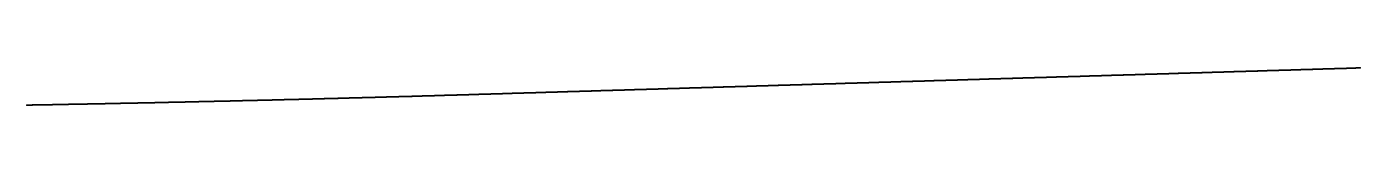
# Model space of a CAD drawing. Header units: metres. Extents: x 0 to 360, y -1 to 0.
# Drawn here: x 337.5 to 359.99, y -0.63 to 0 of the extents above; entities that cross this region are included whole.
import ezdxf

# ---------------------------------------------------------------- set-up
doc = ezdxf.new("R2010")
doc.units = ezdxf.units.M

msp = doc.modelspace()

# ---------------------------------------------------------------- linework, layer by layer
for p in [(352.527, -0.225), (352.537, -0.225), (352.547, -0.224), (352.556, -0.224), (352.566, -0.224), (352.576, -0.223), (352.586, -0.223), (352.596, -0.223), (352.606, -0.222), (352.616, -0.222), (352.626, -0.222), (352.636, -0.222), (352.646, -0.221), (352.656, -0.221), (352.666, -0.221), (352.676, -0.22), (352.686, -0.22), (352.696, -0.22), (352.706, -0.219), (352.716, -0.219), (352.726, -0.219), (352.736, -0.219), (352.746, -0.218), (352.756, -0.218), (352.766, -0.218), (352.776, -0.217), (352.786, -0.217), (352.796, -0.217), (352.806, -0.216), (352.816, -0.216), (352.826, -0.216), (352.836, -0.216), (352.846, -0.215), (352.856, -0.215), (352.866, -0.215), (352.876, -0.214), (352.886, -0.214), (352.896, -0.214), (352.906, -0.213), (352.916, -0.213), (352.926, -0.213), (352.936, -0.213), (352.946, -0.212), (352.956, -0.212), (352.966, -0.212), (352.976, -0.211), (352.986, -0.211), (352.996, -0.211), (353.005, -0.21), (353.015, -0.21), (353.025, -0.21), (353.035, -0.21), (353.045, -0.209), (353.055, -0.209), (353.065, -0.209), (353.075, -0.208), (353.085, -0.208), (353.095, -0.208), (353.105, -0.207), (353.115, -0.207), (353.125, -0.207), (353.135, -0.207), (353.145, -0.206), (353.155, -0.206), (353.165, -0.206), (353.175, -0.205), (353.185, -0.205), (353.195, -0.205), (353.205, -0.204), (353.215, -0.204), (353.225, -0.204), (353.235, -0.204), (353.245, -0.203), (353.255, -0.203), (353.265, -0.203), (353.275, -0.202), (353.285, -0.202), (353.295, -0.202), (353.305, -0.201), (353.315, -0.201), (353.325, -0.201), (353.335, -0.201), (353.345, -0.2), (353.355, -0.2), (353.365, -0.2), (353.375, -0.199), (353.385, -0.199), (353.395, -0.199), (353.405, -0.198), (353.415, -0.198), (353.425, -0.198), (353.435, -0.198), (353.445, -0.197), (353.455, -0.197), (353.464, -0.197), (353.474, -0.196), (353.484, -0.196), (353.494, -0.196), (353.504, -0.195), (353.514, -0.195), (353.524, -0.195), (353.534, -0.194), (353.544, -0.194), (353.554, -0.194), (353.564, -0.194), (353.574, -0.193), (353.584, -0.193), (353.594, -0.193), (353.604, -0.192), (353.614, -0.192), (353.624, -0.192), (353.634, -0.191), (353.644, -0.191), (353.654, -0.191), (353.664, -0.191), (353.674, -0.19), (353.684, -0.19), (353.694, -0.19), (353.704, -0.189), (353.714, -0.189), (353.724, -0.189), (353.734, -0.188), (353.744, -0.188), (353.754, -0.188), (353.764, -0.188), (353.774, -0.187), (353.784, -0.187), (353.794, -0.187), (353.804, -0.186), (353.814, -0.186), (353.824, -0.186), (353.834, -0.185), (353.844, -0.185), (353.854, -0.185), (353.864, -0.185), (353.874, -0.184), (353.884, -0.184), (353.894, -0.184), (353.904, -0.183), (353.913, -0.183), (353.923, -0.183), (353.933, -0.182), (353.943, -0.182), (353.953, -0.182), (353.963, -0.182), (353.973, -0.181), (353.983, -0.181), (353.993, -0.181), (354.003, -0.18), (354.013, -0.18), (354.023, -0.18), (354.033, -0.179), (354.043, -0.179), (354.053, -0.179), (354.063, -0.179), (354.073, -0.178), (354.083, -0.178), (354.093, -0.178), (354.103, -0.177), (354.113, -0.177), (354.123, -0.177), (354.133, -0.176), (354.143, -0.176), (354.153, -0.176), (354.163, -0.176), (354.173, -0.175), (354.183, -0.175), (354.193, -0.175), (354.203, -0.174), (354.213, -0.174), (354.223, -0.174), (354.233, -0.173), (354.243, -0.173), (354.253, -0.173), (354.263, -0.173), (354.273, -0.172), (354.283, -0.172), (354.293, -0.172), (354.303, -0.171), (354.313, -0.171), (354.323, -0.171), (354.333, -0.17), (354.343, -0.17), (354.353, -0.17), (354.362, -0.17), (354.372, -0.169), (354.382, -0.169), (354.392, -0.169), (354.402, -0.168), (354.412, -0.168), (354.422, -0.168), (354.432, -0.167), (354.442, -0.167), (354.452, -0.167), (354.462, -0.167), (354.472, -0.166), (354.482, -0.166), (354.492, -0.166), (354.502, -0.165), (354.512, -0.165), (354.522, -0.165), (354.532, -0.164), (354.542, -0.164), (354.552, -0.164), (354.562, -0.164), (354.572, -0.163), (354.582, -0.163), (354.592, -0.163), (354.602, -0.162), (354.612, -0.162), (354.622, -0.162), (354.632, -0.161), (354.642, -0.161), (354.652, -0.161), (354.662, -0.161), (354.672, -0.16), (354.682, -0.16), (354.692, -0.16), (354.702, -0.159), (354.712, -0.159), (354.722, -0.159), (354.732, -0.158), (354.742, -0.158), (354.752, -0.158), (354.762, -0.158), (354.772, -0.157), (354.782, -0.157), (354.792, -0.157), (354.802, -0.156), (354.811, -0.156), (354.821, -0.156), (354.831, -0.155), (354.841, -0.155), (354.851, -0.155), (354.861, -0.155), (354.871, -0.154), (354.881, -0.154), (354.891, -0.154), (354.901, -0.153), (354.911, -0.153), (354.921, -0.153), (354.931, -0.152), (354.941, -0.152), (354.951, -0.152), (354.961, -0.152), (354.971, -0.151), (354.981, -0.151), (354.991, -0.151), (355.001, -0.15), (355.011, -0.15), (355.021, -0.15), (355.031, -0.149), (355.041, -0.149), (355.051, -0.149), (355.061, -0.149), (355.071, -0.148), (355.081, -0.148), (355.091, -0.148), (355.101, -0.147), (355.111, -0.147), (355.121, -0.147), (355.131, -0.146), (355.141, -0.146), (355.151, -0.146), (355.161, -0.146), (355.171, -0.145), (355.181, -0.145), (355.191, -0.145), (355.201, -0.144), (355.211, -0.144), (355.221, -0.144), (355.231, -0.143), (355.241, -0.143), (355.251, -0.143), (355.261, -0.143), (355.27, -0.142), (355.28, -0.142), (355.29, -0.142), (355.3, -0.141), (355.31, -0.141), (355.32, -0.141), (355.33, -0.14), (355.34, -0.14), (355.35, -0.14), (355.36, -0.14), (355.37, -0.139), (355.38, -0.139), (355.39, -0.139), (355.4, -0.138), (355.41, -0.138), (355.42, -0.138), (355.43, -0.137), (355.44, -0.137), (355.45, -0.137), (355.46, -0.137), (355.47, -0.136), (355.48, -0.136), (355.49, -0.136), (355.5, -0.135), (355.51, -0.135), (355.52, -0.135), (355.53, -0.134), (355.54, -0.134), (355.55, -0.134), (355.56, -0.134), (355.57, -0.133), (355.58, -0.133), (355.59, -0.133), (355.6, -0.132), (355.61, -0.132), (355.62, -0.132), (355.63, -0.131), (355.64, -0.131), (355.65, -0.131), (355.66, -0.131), (355.67, -0.13), (355.68, -0.13), (355.69, -0.13), (355.7, -0.129), (355.71, -0.129), (355.719, -0.129), (355.729, -0.128), (355.739, -0.128), (355.749, -0.128), (355.759, -0.128), (355.769, -0.127), (355.779, -0.127), (355.789, -0.127), (355.799, -0.126), (355.809, -0.126), (355.819, -0.126), (355.829, -0.125), (355.839, -0.125), (355.849, -0.125), (355.859, -0.125), (355.869, -0.124), (355.879, -0.124), (355.889, -0.124), (355.899, -0.123), (355.909, -0.123), (355.919, -0.123), (355.929, -0.122), (355.939, -0.122), (355.949, -0.122), (355.959, -0.122), (355.969, -0.121), (355.979, -0.121), (355.989, -0.121), (355.999, -0.12), (356.009, -0.12), (356.019, -0.12), (356.029, -0.119), (356.039, -0.119), (356.049, -0.119), (356.059, -0.119), (356.069, -0.118), (356.079, -0.118), (356.089, -0.118), (356.099, -0.117), (356.109, -0.117), (356.119, -0.117), (356.129, -0.116), (356.139, -0.116), (356.149, -0.116), (356.159, -0.116), (356.168, -0.115), (356.178, -0.115), (356.188, -0.115), (356.198, -0.114), (356.208, -0.114), (356.218, -0.114), (356.228, -0.113), (356.238, -0.113), (356.248, -0.113), (356.258, -0.113), (356.268, -0.112), (356.278, -0.112), (356.288, -0.112), (356.298, -0.111), (356.308, -0.111), (356.318, -0.111), (356.328, -0.11), (356.338, -0.11), (356.348, -0.11), (356.358, -0.11), (356.368, -0.109), (356.378, -0.109), (356.388, -0.109), (356.398, -0.108), (356.408, -0.108), (356.418, -0.108), (356.428, -0.107), (356.438, -0.107), (356.448, -0.107), (356.458, -0.107), (356.468, -0.106), (356.478, -0.106), (356.488, -0.106), (356.498, -0.105), (356.508, -0.105), (356.518, -0.105), (356.528, -0.104), (356.538, -0.104), (356.548, -0.104), (356.558, -0.104), (356.568, -0.103), (356.578, -0.103), (356.588, -0.103), (356.598, -0.102), (356.608, -0.102), (356.617, -0.102), (356.627, -0.101), (356.637, -0.101), (356.647, -0.101), (356.657, -0.101), (356.667, -0.1), (356.677, -0.1), (356.687, -0.1), (356.697, -0.099), (356.707, -0.099), (356.717, -0.099), (356.727, -0.098), (356.737, -0.098), (356.747, -0.098), (356.757, -0.098), (356.767, -0.097), (356.777, -0.097), (356.787, -0.097), (356.797, -0.096), (356.807, -0.096), (356.817, -0.096), (356.827, -0.095), (356.837, -0.095), (356.847, -0.095), (356.857, -0.095), (356.867, -0.094), (356.877, -0.094), (356.887, -0.094), (356.897, -0.093), (356.907, -0.093), (356.917, -0.093), (356.927, -0.092), (356.937, -0.092), (356.947, -0.092), (356.957, -0.092), (356.967, -0.091), (356.977, -0.091), (356.987, -0.091), (356.997, -0.09), (357.007, -0.09), (357.017, -0.09), (357.027, -0.089), (357.037, -0.089), (357.047, -0.089), (357.057, -0.089), (357.067, -0.088), (357.076, -0.088), (357.086, -0.088), (357.096, -0.087), (357.106, -0.087), (357.116, -0.087), (357.126, -0.086), (357.136, -0.086), (357.146, -0.086), (357.156, -0.086), (357.166, -0.085), (357.176, -0.085), (357.186, -0.085), (357.196, -0.084), (357.206, -0.084), (357.216, -0.084), (357.226, -0.083), (357.236, -0.083), (357.246, -0.083), (357.256, -0.083), (357.266, -0.082), (357.276, -0.082), (357.286, -0.082), (357.296, -0.081), (357.306, -0.081), (357.316, -0.081), (357.326, -0.08), (357.336, -0.08), (357.346, -0.08), (357.356, -0.08), (357.366, -0.079), (357.376, -0.079), (357.386, -0.079), (357.396, -0.078), (357.406, -0.078), (357.416, -0.078), (357.426, -0.077), (357.436, -0.077), (357.446, -0.077), (357.456, -0.077), (357.466, -0.076), (357.476, -0.076), (357.486, -0.076), (357.496, -0.075), (357.506, -0.075), (357.516, -0.075), (357.525, -0.074), (357.535, -0.074), (357.545, -0.074), (357.555, -0.074), (357.565, -0.073), (357.575, -0.073), (357.585, -0.073), (357.595, -0.072), (357.605, -0.072), (357.615, -0.072), (357.625, -0.071), (357.635, -0.071), (357.645, -0.071), (357.655, -0.071), (357.665, -0.07), (357.675, -0.07), (357.685, -0.07), (357.695, -0.069), (357.705, -0.069), (357.715, -0.069), (357.725, -0.068), (357.735, -0.068), (357.745, -0.068), (357.755, -0.068), (357.765, -0.067), (357.775, -0.067), (357.785, -0.067), (357.795, -0.066), (357.805, -0.066), (357.815, -0.066), (357.825, -0.065), (357.835, -0.065), (357.845, -0.065), (357.855, -0.065), (357.865, -0.064), (357.875, -0.064), (357.885, -0.064), (357.895, -0.063), (357.905, -0.063), (357.915, -0.063), (357.925, -0.062), (357.935, -0.062), (357.945, -0.062), (357.955, -0.062), (357.965, -0.061), (357.974, -0.061), (357.984, -0.061), (357.994, -0.06), (358.004, -0.06), (358.014, -0.06), (358.024, -0.059), (358.034, -0.059), (358.044, -0.059), (358.054, -0.059), (358.064, -0.058), (358.074, -0.058), (358.084, -0.058), (358.094, -0.057), (358.104, -0.057), (358.114, -0.057), (358.124, -0.056), (358.134, -0.056), (358.144, -0.056), (358.154, -0.056), (358.164, -0.055), (358.174, -0.055), (358.184, -0.055), (358.194, -0.054), (358.204, -0.054), (358.214, -0.054), (358.224, -0.053), (358.234, -0.053), (358.244, -0.053), (358.254, -0.053), (358.264, -0.052), (358.274, -0.052), (358.284, -0.052), (358.294, -0.051), (358.304, -0.051), (358.314, -0.051), (358.324, -0.05), (358.334, -0.05), (358.344, -0.05), (358.354, -0.05), (358.364, -0.049), (358.374, -0.049), (358.384, -0.049), (358.394, -0.048), (358.404, -0.048), (358.414, -0.048), (358.423, -0.047), (358.433, -0.047), (358.443, -0.047), (358.453, -0.047), (358.463, -0.046), (358.473, -0.046), (358.483, -0.046), (358.493, -0.045), (358.503, -0.045), (358.513, -0.045), (358.523, -0.044), (358.533, -0.044), (358.543, -0.044), (358.553, -0.044), (358.563, -0.043), (358.573, -0.043), (358.583, -0.043), (358.593, -0.042), (358.603, -0.042), (358.613, -0.042), (358.623, -0.041), (358.633, -0.041), (358.643, -0.041), (358.653, -0.041), (358.663, -0.04), (358.673, -0.04), (358.683, -0.04), (358.693, -0.039), (358.703, -0.039), (358.713, -0.039), (358.723, -0.038), (358.733, -0.038), (358.743, -0.038), (358.753, -0.038), (358.763, -0.037), (358.773, -0.037), (358.783, -0.037), (358.793, -0.036), (358.803, -0.036), (358.813, -0.036), (358.823, -0.035), (358.833, -0.035), (358.843, -0.035), (358.853, -0.035), (358.863, -0.034), (358.872, -0.034), (358.882, -0.034), (358.892, -0.033), (358.902, -0.033), (358.912, -0.033), (358.922, -0.032), (358.932, -0.032), (358.942, -0.032), (358.952, -0.032), (358.962, -0.031), (358.972, -0.031), (358.982, -0.031), (358.992, -0.03), (359.002, -0.03), (359.012, -0.03), (359.022, -0.029), (359.032, -0.029), (359.042, -0.029), (359.052, -0.029), (359.062, -0.028), (359.072, -0.028), (359.082, -0.028), (359.092, -0.027), (359.102, -0.027), (359.112, -0.027), (359.122, -0.026), (359.132, -0.026), (359.142, -0.026), (359.152, -0.026), (359.162, -0.025), (359.172, -0.025), (359.182, -0.025), (359.192, -0.024), (359.202, -0.024), (359.212, -0.024), (359.222, -0.023), (359.232, -0.023), (359.242, -0.023), (359.252, -0.023), (359.262, -0.022), (359.272, -0.022), (359.282, -0.022), (359.292, -0.021), (359.302, -0.021), (359.312, -0.021), (359.322, -0.02), (359.331, -0.02), (359.341, -0.02), (359.351, -0.02), (359.361, -0.019), (359.371, -0.019), (359.381, -0.019), (359.391, -0.018), (359.401, -0.018), (359.411, -0.018), (359.421, -0.017), (359.431, -0.017), (359.441, -0.017), (359.451, -0.017), (359.461, -0.016), (359.471, -0.016), (359.481, -0.016), (359.491, -0.015), (359.501, -0.015), (359.511, -0.015), (359.521, -0.014), (359.531, -0.014), (359.541, -0.014), (359.551, -0.014), (359.561, -0.013), (359.571, -0.013), (359.581, -0.013), (359.591, -0.012), (359.601, -0.012), (359.611, -0.012), (359.621, -0.011), (359.631, -0.011), (359.641, -0.011), (359.651, -0.011), (359.661, -0.01), (359.671, -0.01), (359.681, -0.01), (359.691, -0.009), (359.701, -0.009), (359.711, -0.009), (359.721, -0.008), (359.731, -0.008), (359.741, -0.008), (359.751, -0.008), (359.761, -0.007), (359.771, -0.007), (359.78, -0.007), (359.79, -0.006), (359.8, -0.006), (359.81, -0.006), (359.82, -0.005), (359.83, -0.005), (359.84, -0.005), (359.85, -0.005), (359.86, -0.004), (359.87, -0.004), (359.88, -0.004), (359.89, -0.003), (359.9, -0.003), (359.91, -0.003), (359.92, -0.002), (359.93, -0.002), (359.94, -0.002), (359.95, -0.002), (359.96, -0.001), (359.97, -0.001), (359.98, -0.001), (359.99, 0), (345.053, -0.45), (345.063, -0.449), (345.073, -0.449), (345.083, -0.449), (345.093, -0.448), (345.103, -0.448), (345.113, -0.448), (345.123, -0.448), (345.133, -0.447), (345.143, -0.447), (345.153, -0.447), (345.163, -0.446), (345.173, -0.446), (345.183, -0.446), (345.193, -0.445), (345.203, -0.445), (345.213, -0.445), (345.223, -0.445), (345.233, -0.444), (345.243, -0.444), (345.253, -0.444), (345.263, -0.443), (345.273, -0.443), (345.283, -0.443), (345.293, -0.442), (345.303, -0.442), (345.313, -0.442), (345.323, -0.442), (345.333, -0.441), (345.342, -0.441), (345.352, -0.441), (345.362, -0.44), (345.372, -0.44), (345.382, -0.44), (345.392, -0.439), (345.402, -0.439), (345.412, -0.439), (345.422, -0.439), (345.432, -0.438), (345.442, -0.438), (345.452, -0.438), (345.462, -0.437), (345.472, -0.437), (345.482, -0.437), (345.492, -0.436), (345.502, -0.436), (345.512, -0.436), (345.522, -0.436), (345.532, -0.435), (345.542, -0.435), (345.552, -0.435), (345.562, -0.434), (345.572, -0.434), (345.582, -0.434), (345.592, -0.433), (345.602, -0.433), (345.612, -0.433), (345.622, -0.433), (345.632, -0.432), (345.642, -0.432), (345.652, -0.432), (345.662, -0.431), (345.672, -0.431), (345.682, -0.431), (345.692, -0.43), (345.702, -0.43), (345.712, -0.43), (345.722, -0.43), (345.732, -0.429), (345.742, -0.429), (345.752, -0.429), (345.762, -0.428), (345.772, -0.428), (345.782, -0.428), (345.791, -0.427), (345.801, -0.427), (345.811, -0.427), (345.821, -0.427), (345.831, -0.426), (345.841, -0.426), (345.851, -0.426), (345.861, -0.425), (345.871, -0.425), (345.881, -0.425), (345.891, -0.424), (345.901, -0.424), (345.911, -0.424), (345.921, -0.424), (345.931, -0.423), (345.941, -0.423), (345.951, -0.423), (345.961, -0.422), (345.971, -0.422), (345.981, -0.422), (345.991, -0.421), (346.001, -0.421), (346.011, -0.421), (346.021, -0.421), (346.031, -0.42), (346.041, -0.42), (346.051, -0.42), (346.061, -0.419), (346.071, -0.419), (346.081, -0.419), (346.091, -0.418), (346.101, -0.418), (346.111, -0.418), (346.121, -0.418), (346.131, -0.417), (346.141, -0.417), (346.151, -0.417), (346.161, -0.416), (346.171, -0.416), (346.181, -0.416), (346.191, -0.415), (346.201, -0.415), (346.211, -0.415), (346.221, -0.415), (346.231, -0.414), (346.24, -0.414), (346.25, -0.414), (346.26, -0.413), (346.27, -0.413), (346.28, -0.413), (346.29, -0.412), (346.3, -0.412), (346.31, -0.412), (346.32, -0.412), (346.33, -0.411), (346.34, -0.411), (346.35, -0.411), (346.36, -0.41), (346.37, -0.41), (346.38, -0.41), (346.39, -0.409), (346.4, -0.409), (346.41, -0.409), (346.42, -0.409), (346.43, -0.408), (346.44, -0.408), (346.45, -0.408), (346.46, -0.407), (346.47, -0.407), (346.48, -0.407), (346.49, -0.406), (346.5, -0.406), (346.51, -0.406), (346.52, -0.406), (346.53, -0.405), (346.54, -0.405), (346.55, -0.405), (346.56, -0.404), (346.57, -0.404), (346.58, -0.404), (346.59, -0.403), (346.6, -0.403), (346.61, -0.403), (346.62, -0.403), (346.63, -0.402), (346.64, -0.402), (346.65, -0.402), (346.66, -0.401), (346.67, -0.401), (346.68, -0.401), (346.689, -0.4), (346.699, -0.4), (346.709, -0.4), (346.719, -0.4), (346.729, -0.399), (346.739, -0.399), (346.749, -0.399), (346.759, -0.398), (346.769, -0.398), (346.779, -0.398), (346.789, -0.397), (346.799, -0.397), (346.809, -0.397), (346.819, -0.397), (346.829, -0.396), (346.839, -0.396), (346.849, -0.396), (346.859, -0.395), (346.869, -0.395), (346.879, -0.395), (346.889, -0.394), (346.899, -0.394), (346.909, -0.394), (346.919, -0.394), (346.929, -0.393), (346.939, -0.393), (346.949, -0.393), (346.959, -0.392), (346.969, -0.392), (346.979, -0.392), (346.989, -0.391), (346.999, -0.391), (347.009, -0.391), (347.019, -0.391), (347.029, -0.39), (347.039, -0.39), (347.049, -0.39), (347.059, -0.389), (347.069, -0.389), (347.079, -0.389), (347.089, -0.388), (347.099, -0.388), (347.109, -0.388), (347.119, -0.387), (347.129, -0.387), (347.139, -0.387), (347.148, -0.387), (347.158, -0.386), (347.168, -0.386), (347.178, -0.386), (347.188, -0.385), (347.198, -0.385), (347.208, -0.385), (347.218, -0.384), (347.228, -0.384), (347.238, -0.384), (347.248, -0.384), (347.258, -0.383), (347.268, -0.383), (347.278, -0.383), (347.288, -0.382), (347.298, -0.382), (347.308, -0.382), (347.318, -0.381), (347.328, -0.381), (347.338, -0.381), (347.348, -0.381), (347.358, -0.38), (347.368, -0.38), (347.378, -0.38), (347.388, -0.379), (347.398, -0.379), (347.408, -0.379), (347.418, -0.378), (347.428, -0.378), (347.438, -0.378), (347.448, -0.378), (347.458, -0.377), (347.468, -0.377), (347.478, -0.377), (347.488, -0.376), (347.498, -0.376), (347.508, -0.376), (347.518, -0.375), (347.528, -0.375), (347.538, -0.375), (347.548, -0.375), (347.558, -0.374), (347.568, -0.374), (347.578, -0.374), (347.588, -0.373), (347.597, -0.373), (347.607, -0.373), (347.617, -0.372), (347.627, -0.372), (347.637, -0.372), (347.647, -0.372), (347.657, -0.371), (347.667, -0.371), (347.677, -0.371), (347.687, -0.37), (347.697, -0.37), (347.707, -0.37), (347.717, -0.369), (347.727, -0.369), (347.737, -0.369), (347.747, -0.369), (347.757, -0.368), (347.767, -0.368), (347.777, -0.368), (347.787, -0.367), (347.797, -0.367), (347.807, -0.367), (347.817, -0.366), (347.827, -0.366), (347.837, -0.366), (347.847, -0.366), (347.857, -0.365), (347.867, -0.365), (347.877, -0.365), (347.887, -0.364), (347.897, -0.364), (347.907, -0.364), (347.917, -0.363), (347.927, -0.363), (347.937, -0.363), (347.947, -0.363), (347.957, -0.362), (347.967, -0.362), (347.977, -0.362), (347.987, -0.361), (347.997, -0.361), (348.007, -0.361), (348.017, -0.36), (348.027, -0.36), (348.037, -0.36), (348.046, -0.36), (348.056, -0.359), (348.066, -0.359), (348.076, -0.359), (348.086, -0.358), (348.096, -0.358), (348.106, -0.358), (348.116, -0.357), (348.126, -0.357), (348.136, -0.357), (348.146, -0.357), (348.156, -0.356), (348.166, -0.356), (348.176, -0.356), (348.186, -0.355), (348.196, -0.355), (348.206, -0.355), (348.216, -0.354), (348.226, -0.354), (348.236, -0.354), (348.246, -0.354), (348.256, -0.353), (348.266, -0.353), (348.276, -0.353), (348.286, -0.352), (348.296, -0.352), (348.306, -0.352), (348.316, -0.351), (348.326, -0.351), (348.336, -0.351), (348.346, -0.351), (348.356, -0.35), (348.366, -0.35), (348.376, -0.35), (348.386, -0.349), (348.396, -0.349), (348.406, -0.349), (348.416, -0.348), (348.426, -0.348), (348.436, -0.348), (348.446, -0.348), (348.456, -0.347), (348.466, -0.347), (348.476, -0.347), (348.486, -0.346), (348.495, -0.346), (348.505, -0.346), (348.515, -0.345), (348.525, -0.345), (348.535, -0.345), (348.545, -0.345), (348.555, -0.344), (348.565, -0.344), (348.575, -0.344), (348.585, -0.343), (348.595, -0.343), (348.605, -0.343), (348.615, -0.342), (348.625, -0.342), (348.635, -0.342), (348.645, -0.342), (348.655, -0.341), (348.665, -0.341), (348.675, -0.341), (348.685, -0.34), (348.695, -0.34), (348.705, -0.34), (348.715, -0.339), (348.725, -0.339), (348.735, -0.339), (348.745, -0.339), (348.755, -0.338), (348.765, -0.338), (348.775, -0.338), (348.785, -0.337), (348.795, -0.337), (348.805, -0.337), (348.815, -0.336), (348.825, -0.336), (348.835, -0.336), (348.845, -0.336), (348.855, -0.335), (348.865, -0.335), (348.875, -0.335), (348.885, -0.334), (348.895, -0.334), (348.905, -0.334), (348.915, -0.333), (348.925, -0.333), (348.935, -0.333), (348.944, -0.333), (348.954, -0.332), (348.964, -0.332), (348.974, -0.332), (348.984, -0.331), (348.994, -0.331), (349.004, -0.331), (349.014, -0.33), (349.024, -0.33), (349.034, -0.33), (349.044, -0.33), (349.054, -0.329), (349.064, -0.329), (349.074, -0.329), (349.084, -0.328), (349.094, -0.328), (349.104, -0.328), (349.114, -0.327), (349.124, -0.327), (349.134, -0.327), (349.144, -0.327), (349.154, -0.326), (349.164, -0.326), (349.174, -0.326), (349.184, -0.325), (349.194, -0.325), (349.204, -0.325), (349.214, -0.324), (349.224, -0.324), (349.234, -0.324), (349.244, -0.324), (349.254, -0.323), (349.264, -0.323), (349.274, -0.323), (349.284, -0.322), (349.294, -0.322), (349.304, -0.322), (349.314, -0.321), (349.324, -0.321), (349.334, -0.321), (349.344, -0.321), (349.354, -0.32), (349.364, -0.32), (349.374, -0.32), (349.384, -0.319), (349.394, -0.319), (349.403, -0.319), (349.413, -0.318), (349.423, -0.318), (349.433, -0.318), (349.443, -0.318), (349.453, -0.317), (349.463, -0.317), (349.473, -0.317), (349.483, -0.316), (349.493, -0.316), (349.503, -0.316), (349.513, -0.315), (349.523, -0.315), (349.533, -0.315), (349.543, -0.315), (349.553, -0.314), (349.563, -0.314), (349.573, -0.314), (349.583, -0.313), (349.593, -0.313), (349.603, -0.313), (349.613, -0.312), (349.623, -0.312), (349.633, -0.312), (349.643, -0.312), (349.653, -0.311), (349.663, -0.311), (349.673, -0.311), (349.683, -0.31), (349.693, -0.31), (349.703, -0.31), (349.713, -0.309), (349.723, -0.309), (349.733, -0.309), (349.743, -0.309), (349.753, -0.308), (349.763, -0.308), (349.773, -0.308), (349.783, -0.307), (349.793, -0.307), (349.803, -0.307), (349.813, -0.306), (349.823, -0.306), (349.833, -0.306), (349.843, -0.306), (349.852, -0.305), (349.862, -0.305), (349.872, -0.305), (349.882, -0.304), (349.892, -0.304), (349.902, -0.304), (349.912, -0.303), (349.922, -0.303), (349.932, -0.303), (349.942, -0.303), (349.952, -0.302), (349.962, -0.302), (349.972, -0.302), (349.982, -0.301), (349.992, -0.301), (350.002, -0.301), (350.012, -0.3), (350.022, -0.3), (350.032, -0.3), (350.042, -0.3), (350.052, -0.299), (350.062, -0.299), (350.072, -0.299), (350.082, -0.298), (350.092, -0.298), (350.102, -0.298), (350.112, -0.297), (350.122, -0.297), (350.132, -0.297), (350.142, -0.297), (350.152, -0.296), (350.162, -0.296), (350.172, -0.296), (350.182, -0.295), (350.192, -0.295), (350.202, -0.295), (350.212, -0.294), (350.222, -0.294), (350.232, -0.294), (350.242, -0.294), (350.252, -0.293), (350.262, -0.293), (350.272, -0.293), (350.282, -0.292), (350.292, -0.292), (350.301, -0.292), (350.311, -0.291), (350.321, -0.291), (350.331, -0.291), (350.341, -0.291), (350.351, -0.29), (350.361, -0.29), (350.371, -0.29), (350.381, -0.289), (350.391, -0.289), (350.401, -0.289), (350.411, -0.288), (350.421, -0.288), (350.431, -0.288), (350.441, -0.288), (350.451, -0.287), (350.461, -0.287), (350.471, -0.287), (350.481, -0.286), (350.491, -0.286), (350.501, -0.286), (350.511, -0.285), (350.521, -0.285), (350.531, -0.285), (350.541, -0.285), (350.551, -0.284), (350.561, -0.284), (350.571, -0.284), (350.581, -0.283), (350.591, -0.283), (350.601, -0.283), (350.611, -0.282), (350.621, -0.282), (350.631, -0.282), (350.641, -0.282), (350.651, -0.281), (350.661, -0.281), (350.671, -0.281), (350.681, -0.28), (350.691, -0.28), (350.701, -0.28), (350.711, -0.279), (350.721, -0.279), (350.731, -0.279), (350.741, -0.279), (350.75, -0.278), (350.76, -0.278), (350.77, -0.278), (350.78, -0.277), (350.79, -0.277), (350.8, -0.277), (350.81, -0.276), (350.82, -0.276), (350.83, -0.276), (350.84, -0.276), (350.85, -0.275), (350.86, -0.275), (350.87, -0.275), (350.88, -0.274), (350.89, -0.274), (350.9, -0.274), (350.91, -0.273), (350.92, -0.273), (350.93, -0.273), (350.94, -0.273), (350.95, -0.272), (350.96, -0.272), (350.97, -0.272), (350.98, -0.271), (350.99, -0.271), (351, -0.271), (351.01, -0.27), (351.02, -0.27), (351.03, -0.27), (351.04, -0.27), (351.05, -0.269), (351.06, -0.269), (351.07, -0.269), (351.08, -0.268), (351.09, -0.268), (351.1, -0.268), (351.11, -0.267), (351.12, -0.267), (351.13, -0.267), (351.14, -0.267), (351.15, -0.266), (351.16, -0.266), (351.17, -0.266), (351.18, -0.265), (351.19, -0.265), (351.2, -0.265), (351.209, -0.264), (351.219, -0.264), (351.229, -0.264), (351.239, -0.264), (351.249, -0.263), (351.259, -0.263), (351.269, -0.263), (351.279, -0.262), (351.289, -0.262), (351.299, -0.262), (351.309, -0.261), (351.319, -0.261), (351.329, -0.261), (351.339, -0.261), (351.349, -0.26), (351.359, -0.26), (351.369, -0.26), (351.379, -0.259), (351.389, -0.259), (351.399, -0.259), (351.409, -0.258), (351.419, -0.258), (351.429, -0.258), (351.439, -0.258), (351.449, -0.257), (351.459, -0.257), (351.469, -0.257), (351.479, -0.256), (351.489, -0.256), (351.499, -0.256), (351.509, -0.255), (351.519, -0.255), (351.529, -0.255), (351.539, -0.255), (351.549, -0.254), (351.559, -0.254), (351.569, -0.254), (351.579, -0.253), (351.589, -0.253), (351.599, -0.253), (351.609, -0.252), (351.619, -0.252), (351.629, -0.252), (351.639, -0.252), (351.649, -0.251), (351.658, -0.251), (351.668, -0.251), (351.678, -0.25), (351.688, -0.25), (351.698, -0.25), (351.708, -0.249), (351.718, -0.249), (351.728, -0.249), (351.738, -0.249), (351.748, -0.248), (351.758, -0.248), (351.768, -0.248), (351.778, -0.247), (351.788, -0.247), (351.798, -0.247), (351.808, -0.246), (351.818, -0.246), (351.828, -0.246), (351.838, -0.246), (351.848, -0.245), (351.858, -0.245), (351.868, -0.245), (351.878, -0.244), (351.888, -0.244), (351.898, -0.244), (351.908, -0.243), (351.918, -0.243), (351.928, -0.243), (351.938, -0.243), (351.948, -0.242), (351.958, -0.242), (351.968, -0.242), (351.978, -0.241), (351.988, -0.241), (351.998, -0.241), (352.008, -0.24), (352.018, -0.24), (352.028, -0.24), (352.038, -0.24), (352.048, -0.239), (352.058, -0.239), (352.068, -0.239), (352.078, -0.238), (352.088, -0.238), (352.098, -0.238), (352.107, -0.237), (352.117, -0.237), (352.127, -0.237), (352.137, -0.237), (352.147, -0.236), (352.157, -0.236), (352.167, -0.236), (352.177, -0.235), (352.187, -0.235), (352.197, -0.235), (352.207, -0.234), (352.217, -0.234), (352.227, -0.234), (352.237, -0.234), (352.247, -0.233), (352.257, -0.233), (352.267, -0.233), (352.277, -0.232), (352.287, -0.232), (352.297, -0.232), (352.307, -0.231), (352.317, -0.231), (352.327, -0.231), (352.337, -0.231), (352.347, -0.23), (352.357, -0.23), (352.367, -0.23), (352.377, -0.229), (352.387, -0.229), (352.397, -0.229), (352.407, -0.228), (352.417, -0.228), (352.427, -0.228), (352.437, -0.228), (352.447, -0.227), (352.457, -0.227), (352.467, -0.227), (352.477, -0.226), (352.487, -0.226), (352.497, -0.226), (352.507, -0.225), (352.517, -0.225), (337.503, -0.629), (337.513, -0.629), (337.523, -0.629), (337.533, -0.629), (337.543, -0.628), (337.553, -0.628), (337.563, -0.628), (337.573, -0.628), (337.583, -0.628), (337.593, -0.628), (337.603, -0.627), (337.613, -0.627), (337.623, -0.627), (337.633, -0.627), (337.643, -0.627), (337.653, -0.627), (337.663, -0.626), (337.673, -0.626), (337.683, -0.626), (337.693, -0.626), (337.703, -0.626), (337.713, -0.625), (337.723, -0.625), (337.733, -0.625), (337.743, -0.625), (337.753, -0.625), (337.763, -0.625), (337.773, -0.624), (337.783, -0.624), (337.793, -0.624), (337.803, -0.624), (337.813, -0.624), (337.823, -0.624), (337.833, -0.623), (337.843, -0.623), (337.853, -0.623), (337.863, -0.623), (337.873, -0.623), (337.883, -0.622), (337.893, -0.622), (337.903, -0.622), (337.913, -0.622), (337.923, -0.622), (337.933, -0.622), (337.943, -0.621), (337.953, -0.621), (337.963, -0.621), (337.973, -0.621), (337.983, -0.621), (337.993, -0.62), (338.003, -0.62), (338.013, -0.62), (338.023, -0.62), (338.033, -0.62), (338.043, -0.62), (338.053, -0.619), (338.063, -0.619), (338.072, -0.619), (338.082, -0.619), (338.092, -0.619), (338.102, -0.618), (338.112, -0.618), (338.122, -0.618), (338.132, -0.618), (338.142, -0.618), (338.152, -0.617), (338.162, -0.617), (338.172, -0.617), (338.182, -0.617), (338.192, -0.617), (338.202, -0.617), (338.212, -0.616), (338.222, -0.616), (338.232, -0.616), (338.242, -0.616), (338.252, -0.616), (338.262, -0.615), (338.272, -0.615), (338.282, -0.615), (338.292, -0.615), (338.302, -0.615), (338.312, -0.614), (338.322, -0.614), (338.332, -0.614), (338.342, -0.614), (338.352, -0.614), (338.362, -0.614), (338.372, -0.613), (338.382, -0.613), (338.392, -0.613), (338.402, -0.613), (338.412, -0.613), (338.422, -0.612), (338.432, -0.612), (338.442, -0.612), (338.452, -0.612), (338.462, -0.612), (338.472, -0.611), (338.482, -0.611), (338.492, -0.611), (338.502, -0.611), (338.512, -0.611), (338.522, -0.611), (338.532, -0.61), (338.542, -0.61), (338.552, -0.61), (338.562, -0.61), (338.572, -0.61), (338.582, -0.609), (338.592, -0.609), (338.602, -0.609), (338.612, -0.609), (338.622, -0.609), (338.632, -0.608), (338.642, -0.608), (338.652, -0.608), (338.662, -0.608), (338.672, -0.608), (338.682, -0.607), (338.692, -0.607), (338.702, -0.607), (338.712, -0.607), (338.722, -0.607), (338.732, -0.606), (338.742, -0.606), (338.752, -0.606), (338.762, -0.606), (338.772, -0.606), (338.782, -0.605), (338.792, -0.605), (338.802, -0.605), (338.812, -0.605), (338.822, -0.605), (338.832, -0.604), (338.842, -0.604), (338.852, -0.604), (338.862, -0.604), (338.872, -0.604), (338.882, -0.604), (338.892, -0.603), (338.902, -0.603), (338.912, -0.603), (338.922, -0.603), (338.932, -0.603), (338.942, -0.602), (338.952, -0.602), (338.962, -0.602), (338.972, -0.602), (338.982, -0.602), (338.992, -0.601), (339.002, -0.601), (339.012, -0.601), (339.022, -0.601), (339.032, -0.601), (339.042, -0.6), (339.052, -0.6), (339.062, -0.6), (339.072, -0.6), (339.082, -0.6), (339.092, -0.599), (339.102, -0.599), (339.112, -0.599), (339.122, -0.599), (339.132, -0.599), (339.142, -0.598), (339.152, -0.598), (339.162, -0.598), (339.172, -0.598), (339.182, -0.598), (339.191, -0.597), (339.201, -0.597), (339.211, -0.597), (339.221, -0.597), (339.231, -0.596), (339.241, -0.596), (339.251, -0.596), (339.261, -0.596), (339.271, -0.596), (339.281, -0.595), (339.291, -0.595), (339.301, -0.595), (339.311, -0.595), (339.321, -0.595), (339.331, -0.594), (339.341, -0.594), (339.351, -0.594), (339.361, -0.594), (339.371, -0.594), (339.381, -0.593), (339.391, -0.593), (339.401, -0.593), (339.411, -0.593), (339.421, -0.593), (339.431, -0.592), (339.441, -0.592), (339.451, -0.592), (339.461, -0.592), (339.471, -0.592), (339.481, -0.591), (339.491, -0.591), (339.501, -0.591), (339.511, -0.591), (339.521, -0.591), (339.531, -0.59), (339.541, -0.59), (339.551, -0.59), (339.561, -0.59), (339.571, -0.589), (339.581, -0.589), (339.591, -0.589), (339.601, -0.589), (339.611, -0.589), (339.621, -0.588), (339.631, -0.588), (339.641, -0.588), (339.651, -0.588), (339.661, -0.588), (339.671, -0.587), (339.681, -0.587), (339.691, -0.587), (339.701, -0.587), (339.711, -0.587), (339.721, -0.586), (339.731, -0.586), (339.741, -0.586), (339.751, -0.586), (339.761, -0.585), (339.771, -0.585), (339.781, -0.585), (339.791, -0.585), (339.801, -0.585), (339.811, -0.584), (339.821, -0.584), (339.831, -0.584), (339.841, -0.584), (339.851, -0.584), (339.861, -0.583), (339.871, -0.583), (339.881, -0.583), (339.891, -0.583), (339.901, -0.582), (339.911, -0.582), (339.921, -0.582), (339.931, -0.582), (339.941, -0.582), (339.951, -0.581), (339.961, -0.581), (339.971, -0.581), (339.981, -0.581), (339.991, -0.581), (340.001, -0.58), (340.011, -0.58), (340.021, -0.58), (340.031, -0.58), (340.041, -0.579), (340.051, -0.579), (340.061, -0.579), (340.071, -0.579), (340.081, -0.579), (340.091, -0.578), (340.101, -0.578), (340.111, -0.578), (340.121, -0.578), (340.131, -0.578), (340.141, -0.577), (340.151, -0.577), (340.16, -0.577), (340.17, -0.577), (340.18, -0.576), (340.19, -0.576), (340.2, -0.576), (340.21, -0.576), (340.22, -0.576), (340.23, -0.575), (340.24, -0.575), (340.25, -0.575), (340.26, -0.575), (340.27, -0.574), (340.28, -0.574), (340.29, -0.574), (340.3, -0.574), (340.31, -0.574), (340.32, -0.573), (340.33, -0.573), (340.34, -0.573), (340.35, -0.573), (340.36, -0.572), (340.37, -0.572), (340.38, -0.572), (340.39, -0.572), (340.4, -0.572), (340.41, -0.571), (340.42, -0.571), (340.43, -0.571), (340.44, -0.571), (340.45, -0.57), (340.46, -0.57), (340.47, -0.57), (340.48, -0.57), (340.49, -0.57), (340.5, -0.569), (340.51, -0.569), (340.52, -0.569), (340.53, -0.569), (340.54, -0.568), (340.55, -0.568), (340.56, -0.568), (340.57, -0.568), (340.58, -0.568), (340.59, -0.567), (340.6, -0.567), (340.61, -0.567), (340.62, -0.567), (340.63, -0.566), (340.64, -0.566), (340.65, -0.566), (340.66, -0.566), (340.67, -0.565), (340.68, -0.565), (340.69, -0.565), (340.7, -0.565), (340.71, -0.565), (340.72, -0.564), (340.73, -0.564), (340.74, -0.564), (340.75, -0.564), (340.76, -0.563), (340.77, -0.563), (340.78, -0.563), (340.79, -0.563), (340.8, -0.563), (340.81, -0.562), (340.82, -0.562), (340.83, -0.562), (340.84, -0.562), (340.85, -0.561), (340.86, -0.561), (340.87, -0.561), (340.88, -0.561), (340.89, -0.56), (340.9, -0.56), (340.91, -0.56), (340.92, -0.56), (340.93, -0.56), (340.94, -0.559), (340.95, -0.559), (340.96, -0.559), (340.97, -0.559), (340.98, -0.558), (340.99, -0.558), (341, -0.558), (341.01, -0.558), (341.019, -0.557), (341.029, -0.557), (341.039, -0.557), (341.049, -0.557), (341.059, -0.556), (341.069, -0.556), (341.079, -0.556), (341.089, -0.556), (341.099, -0.556), (341.109, -0.555), (341.119, -0.555), (341.129, -0.555), (341.139, -0.555), (341.149, -0.554), (341.159, -0.554), (341.169, -0.554), (341.179, -0.554), (341.189, -0.553), (341.199, -0.553), (341.209, -0.553), (341.219, -0.553), (341.229, -0.552), (341.239, -0.552), (341.249, -0.552), (341.259, -0.552), (341.269, -0.552), (341.279, -0.551), (341.289, -0.551), (341.299, -0.551), (341.309, -0.551), (341.319, -0.55), (341.329, -0.55), (341.339, -0.55), (341.349, -0.55), (341.359, -0.549), (341.369, -0.549), (341.379, -0.549), (341.389, -0.549), (341.399, -0.548), (341.409, -0.548), (341.419, -0.548), (341.429, -0.548), (341.439, -0.547), (341.449, -0.547), (341.459, -0.547), (341.469, -0.547), (341.479, -0.547), (341.489, -0.546), (341.499, -0.546), (341.509, -0.546), (341.519, -0.546), (341.529, -0.545), (341.539, -0.545), (341.549, -0.545), (341.559, -0.545), (341.569, -0.544), (341.579, -0.544), (341.589, -0.544), (341.599, -0.544), (341.609, -0.543), (341.619, -0.543), (341.629, -0.543), (341.639, -0.543), (341.649, -0.542), (341.659, -0.542), (341.669, -0.542), (341.679, -0.542), (341.689, -0.541), (341.699, -0.541), (341.709, -0.541), (341.719, -0.541), (341.729, -0.54), (341.739, -0.54), (341.749, -0.54), (341.759, -0.54), (341.769, -0.539), (341.779, -0.539), (341.788, -0.539), (341.798, -0.539), (341.808, -0.538), (341.818, -0.538), (341.828, -0.538), (341.838, -0.538), (341.848, -0.537), (341.858, -0.537), (341.868, -0.537), (341.878, -0.537), (341.888, -0.536), (341.898, -0.536), (341.908, -0.536), (341.918, -0.536), (341.928, -0.536), (341.938, -0.535), (341.948, -0.535), (341.958, -0.535), (341.968, -0.535), (341.978, -0.534), (341.988, -0.534), (341.998, -0.534), (342.008, -0.534), (342.018, -0.533), (342.028, -0.533), (342.038, -0.533), (342.048, -0.533), (342.058, -0.532), (342.068, -0.532), (342.078, -0.532), (342.088, -0.532), (342.098, -0.531), (342.108, -0.531), (342.118, -0.531), (342.128, -0.531), (342.138, -0.53), (342.148, -0.53), (342.158, -0.53), (342.168, -0.529), (342.178, -0.529), (342.188, -0.529), (342.198, -0.529), (342.208, -0.528), (342.218, -0.528), (342.228, -0.528), (342.238, -0.528), (342.248, -0.527), (342.258, -0.527), (342.268, -0.527), (342.278, -0.527), (342.288, -0.526), (342.298, -0.526), (342.308, -0.526), (342.318, -0.526), (342.328, -0.525), (342.338, -0.525), (342.348, -0.525), (342.358, -0.525), (342.368, -0.524), (342.378, -0.524), (342.388, -0.524), (342.398, -0.524), (342.408, -0.523), (342.418, -0.523), (342.428, -0.523), (342.438, -0.523), (342.448, -0.522), (342.458, -0.522), (342.468, -0.522), (342.478, -0.522), (342.488, -0.521), (342.497, -0.521), (342.507, -0.521), (342.517, -0.521), (342.527, -0.52), (342.537, -0.52), (342.547, -0.52), (342.557, -0.52), (342.567, -0.519), (342.577, -0.519), (342.587, -0.519), (342.597, -0.518), (342.607, -0.518), (342.617, -0.518), (342.627, -0.518), (342.637, -0.517), (342.647, -0.517), (342.657, -0.517), (342.667, -0.517), (342.677, -0.516), (342.687, -0.516), (342.697, -0.516), (342.707, -0.516), (342.717, -0.515), (342.727, -0.515), (342.737, -0.515), (342.747, -0.515), (342.757, -0.514), (342.767, -0.514), (342.777, -0.514), (342.787, -0.514), (342.797, -0.513), (342.807, -0.513), (342.817, -0.513), (342.827, -0.512), (342.837, -0.512), (342.847, -0.512), (342.857, -0.512), (342.867, -0.511), (342.877, -0.511), (342.887, -0.511), (342.897, -0.511), (342.907, -0.51), (342.917, -0.51), (342.927, -0.51), (342.937, -0.51), (342.947, -0.509), (342.957, -0.509), (342.967, -0.509), (342.977, -0.509), (342.987, -0.508), (342.997, -0.508), (343.007, -0.508), (343.017, -0.507), (343.027, -0.507), (343.037, -0.507), (343.047, -0.507), (343.057, -0.506), (343.067, -0.506), (343.077, -0.506), (343.087, -0.506), (343.097, -0.505), (343.107, -0.505), (343.117, -0.505), (343.127, -0.505), (343.137, -0.504), (343.146, -0.504), (343.156, -0.504), (343.166, -0.503), (343.176, -0.503), (343.186, -0.503), (343.196, -0.503), (343.206, -0.502), (343.216, -0.502), (343.226, -0.502), (343.236, -0.502), (343.246, -0.501), (343.256, -0.501), (343.266, -0.501), (343.276, -0.5), (343.286, -0.5), (343.296, -0.5), (343.306, -0.5), (343.316, -0.499), (343.326, -0.499), (343.336, -0.499), (343.346, -0.499), (343.356, -0.498), (343.366, -0.498), (343.376, -0.498), (343.386, -0.497), (343.396, -0.497), (343.406, -0.497), (343.416, -0.497), (343.426, -0.496), (343.436, -0.496), (343.446, -0.496), (343.456, -0.496), (343.466, -0.495), (343.476, -0.495), (343.486, -0.495), (343.496, -0.494), (343.506, -0.494), (343.516, -0.494), (343.526, -0.494), (343.536, -0.493), (343.546, -0.493), (343.556, -0.493), (343.566, -0.493), (343.576, -0.492), (343.586, -0.492), (343.596, -0.492), (343.606, -0.491), (343.616, -0.491), (343.626, -0.491), (343.636, -0.491), (343.646, -0.49), (343.656, -0.49), (343.666, -0.49), (343.676, -0.49), (343.686, -0.489), (343.696, -0.489), (343.706, -0.489), (343.716, -0.488), (343.726, -0.488), (343.736, -0.488), (343.746, -0.488), (343.755, -0.487), (343.765, -0.487), (343.775, -0.487), (343.785, -0.486), (343.795, -0.486), (343.805, -0.486), (343.815, -0.486), (343.825, -0.485), (343.835, -0.485), (343.845, -0.485), (343.855, -0.484), (343.865, -0.484), (343.875, -0.484), (343.885, -0.484), (343.895, -0.483), (343.905, -0.483), (343.915, -0.483), (343.925, -0.483), (343.935, -0.482), (343.945, -0.482), (343.955, -0.482), (343.965, -0.481), (343.975, -0.481), (343.985, -0.481), (343.995, -0.481), (344.005, -0.48), (344.015, -0.48), (344.025, -0.48), (344.035, -0.479), (344.045, -0.479), (344.055, -0.479), (344.065, -0.479), (344.075, -0.478), (344.085, -0.478), (344.095, -0.478), (344.105, -0.477), (344.115, -0.477), (344.125, -0.477), (344.135, -0.477), (344.145, -0.476), (344.155, -0.476), (344.165, -0.476), (344.175, -0.475), (344.185, -0.475), (344.195, -0.475), (344.205, -0.475), (344.215, -0.474), (344.225, -0.474), (344.235, -0.474), (344.245, -0.473), (344.255, -0.473), (344.265, -0.473), (344.275, -0.473), (344.285, -0.472), (344.295, -0.472), (344.305, -0.472), (344.315, -0.471), (344.324, -0.471), (344.334, -0.471), (344.344, -0.471), (344.354, -0.47), (344.364, -0.47), (344.374, -0.47), (344.384, -0.469), (344.394, -0.469), (344.404, -0.469), (344.414, -0.469), (344.424, -0.468), (344.434, -0.468), (344.444, -0.468), (344.454, -0.467), (344.464, -0.467), (344.474, -0.467), (344.484, -0.466), (344.494, -0.466), (344.504, -0.466), (344.514, -0.466), (344.524, -0.465), (344.534, -0.465), (344.544, -0.465), (344.554, -0.464), (344.564, -0.464), (344.574, -0.464), (344.584, -0.464), (344.594, -0.463), (344.604, -0.463), (344.614, -0.463), (344.624, -0.462), (344.634, -0.462), (344.644, -0.462), (344.654, -0.462), (344.664, -0.461), (344.674, -0.461), (344.684, -0.461), (344.694, -0.46), (344.704, -0.46), (344.714, -0.46), (344.724, -0.459), (344.734, -0.459), (344.744, -0.459), (344.754, -0.459), (344.764, -0.458), (344.774, -0.458), (344.784, -0.458), (344.794, -0.457), (344.804, -0.457), (344.814, -0.457), (344.824, -0.456), (344.834, -0.456), (344.844, -0.456), (344.854, -0.456), (344.863, -0.455), (344.873, -0.455), (344.883, -0.455), (344.893, -0.454), (344.903, -0.454), (344.913, -0.454), (344.923, -0.454), (344.933, -0.453), (344.943, -0.453), (344.953, -0.453), (344.963, -0.452), (344.973, -0.452), (344.983, -0.452), (344.993, -0.451), (345.003, -0.451), (345.013, -0.451), (345.023, -0.451), (345.033, -0.45), (345.043, -0.45)]:
    msp.add_point(p)

doc.saveas('drawing.dxf')
